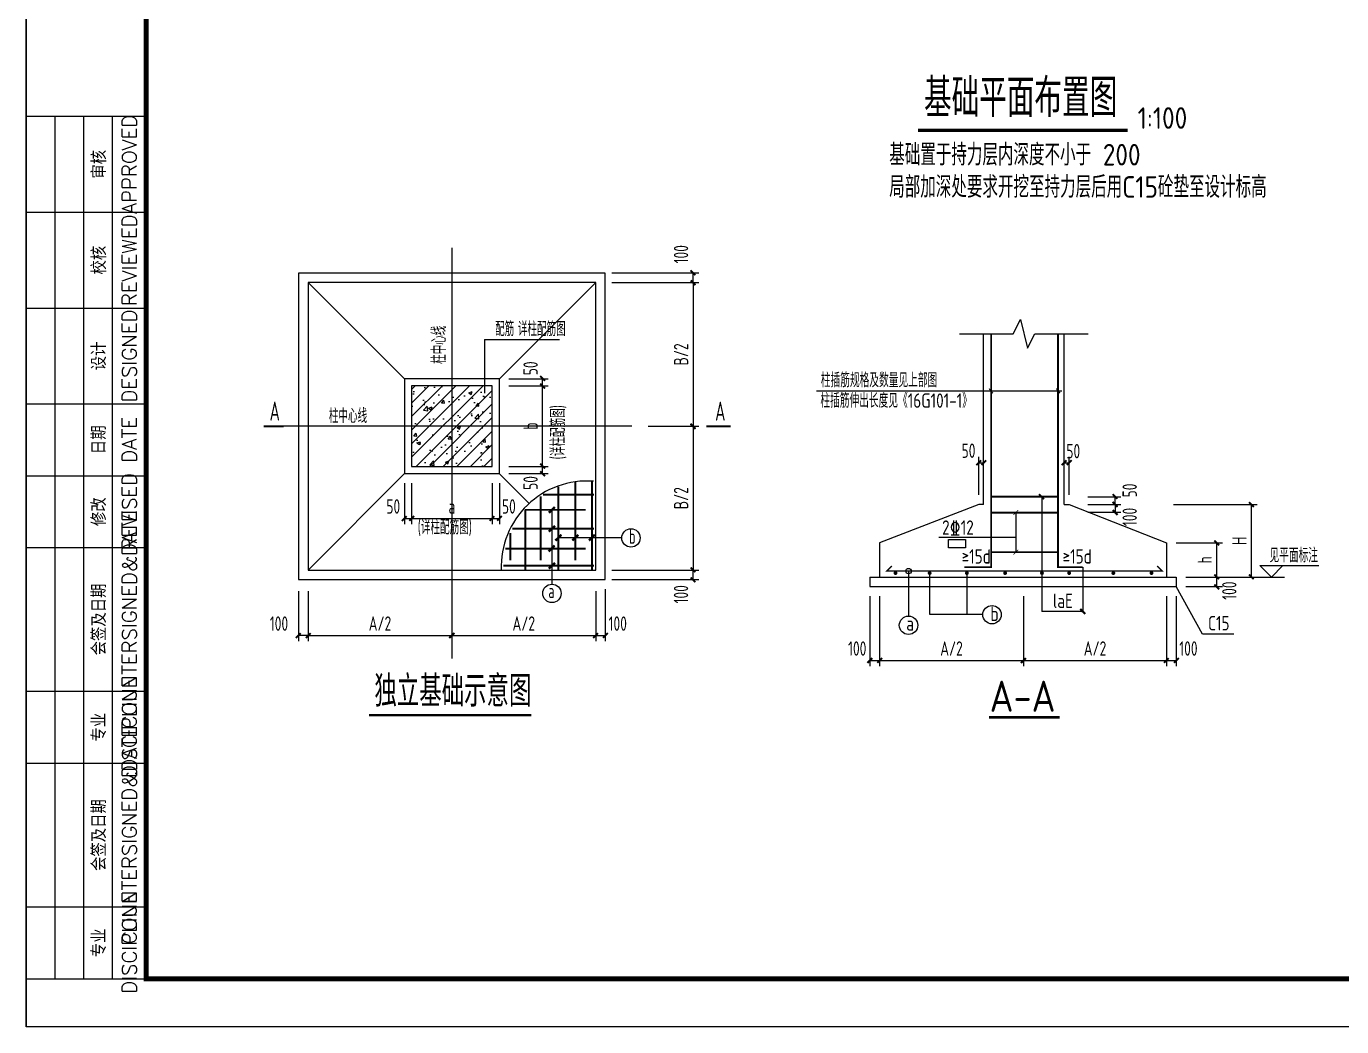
# Model space of a CAD drawing. Extents: x -14715 to 4269, y -24538 to -12228.
# Drawn here: x -13558.3 to -13283.9, y -24537.6 to -24328.8 of the extents above; entities that cross this region are included whole.
import ezdxf
from ezdxf.enums import TextEntityAlignment as Align

# ---------------------------------------------------------------- set-up
doc = ezdxf.new("R2010")
doc.units = 0
doc.header["$LTSCALE"] = 2000
doc.header["$MEASUREMENT"] = 0
doc.linetypes.add('DOTE', pattern=[2.42, 2, -0.2, 0.02, -0.2])
doc.layers.get('0').update_dxf_attribs({"linetype": 'CONTINUOUS'})
doc.layers.get('DEFPOINTS').update_dxf_attribs({"linetype": 'CONTINUOUS'})
for name, color, linetype in [('dim', 7, 'CONTINUOUS'), ('DOTE', 1, 'DOTE'), ('LAYER1', 94, 'CONTINUOUS'), ('NUM', 7, 'CONTINUOUS'), ('PUB_DIM', 3, 'CONTINUOUS'), ('PUB_TEXT', 7, 'CONTINUOUS'), ('REIN', 1, 'CONTINUOUS'), ('TEXT', 7, 'CONTINUOUS'), ('THIN', 7, 'CONTINUOUS'), ('尺寸标注', 7, 'CONTINUOUS'), ('文字', 11, 'CONTINUOUS'), ('标注尺寸', 253, 'CONTINUOUS'), ('独立基础', 2, 'CONTINUOUS'), ('钢筋线', 1, 'CONTINUOUS')]:
    doc.layers.add(name, color=color, linetype=linetype)
doc.styles.add('ECEC_TK', font='txt_l.shx', dxfattribs={"bigfont": 'hztxt_l.shx'})
doc.styles.add('GBHZ', font='gbenor.shx', dxfattribs={"width": 0.8, "bigfont": 'gbcbig.shx'})
doc.dimstyles.new('Y100', dxfattribs={"dimscale": 0, "dimtxt": 3, "dimasz": 0.01, "dimexe": 1.2, "dimexo": 2, "dimgap": 1, "dimtad": 1, "dimdec": 0, "dimlfac": 100, "dimzin": 0, "dimdsep": 46, "dimtxsty": 'GBHZ', "dimblk": 'DX', "dimcen": 0.09, "dimdle": 1, "dimclrd": 7, "dimclre": 7, "dimclrt": 7, "dimadec": 0, "dimazin": 0, "dimtfac": 1, "dimtdec": 0, "dimtix": 1, "dimtmove": 2, "dimatfit": 3, "dimldrblk": 'DX', "dimfxl": 0, "dimtolj": 1, "dimtzin": 0, "dimarcsym": 0})

# ---------------------------------------------------------------- blocks, each defined once
blk = doc.blocks.new('DX')
at = {"color": 0, "linetype": 'ByBlock', "const_width": 40}
blk.add_lwpolyline([(-54, -51), (46, 49)], dxfattribs=at)
blk = doc.blocks.new('*D49')
at = {"layer": 'DEFPOINTS', "color": 0, "ltscale": 0.1}
for p in [(-13479.44, -24422.11), (-13477.94, -24422.11), (-13477.94, -24431.48)]:
    blk.add_point(p, dxfattribs=at)
at = {"layer": 'dim', "color": 7, "lineweight": -2, "ltscale": 0.1}
for p, q in [((-13479.44, -24424.11), (-13479.44, -24432.68)), ((-13477.94, -24424.11), (-13477.94, -24432.68)), ((-13479.45, -24431.48), (-13479.46, -24431.48)), ((-13479.44, -24431.48), (-13477.94, -24431.48)), ((-13477.93, -24431.48), (-13477.92, -24431.48))]:
    blk.add_line(p, q, dxfattribs=at)
at = {"layer": 'dim', "color": 7, "lineweight": -2, "ltscale": 0.1, "xscale": 0.01, "yscale": 0.01, "zscale": 0.01, "rotation": 180}
blk.add_blockref('DX', (-13477.94, -24431.48), dxfattribs=at)
at = {"layer": 'dim', "color": 7, "lineweight": -2, "ltscale": 0.1, "xscale": 0.01, "yscale": 0.01, "zscale": 0.01}
blk.add_blockref('DX', (-13479.44, -24431.48), dxfattribs=at)
at = {"layer": 'dim', "color": 7, "ltscale": 0.1, "insert": (-13481.77, -24428.98), "char_height": 3, "attachment_point": 5, "style": 'GBHZ'}
blk.add_mtext('\\A1;50', dxfattribs=at)
blk = doc.blocks.new('*D50')
at = {"layer": 'DEFPOINTS', "color": 0, "ltscale": 0.1}
for p in [(-13469.54, -24442.25), (-13499.54, -24444.75), (-13469.54, -24455.92)]:
    blk.add_point(p, dxfattribs=at)
at = {"layer": 'dim', "color": 7, "lineweight": -2, "ltscale": 0.1}
for p, q in [((-13469.54, -24444.25), (-13469.54, -24457.12)), ((-13499.54, -24446.75), (-13499.54, -24457.12)), ((-13499.53, -24455.92), (-13469.55, -24455.92))]:
    blk.add_line(p, q, dxfattribs=at)
at = {"layer": 'dim', "color": 7, "lineweight": -2, "ltscale": 0.1, "xscale": 0.01, "yscale": 0.01, "zscale": 0.01, "rotation": 180}
blk.add_blockref('DX', (-13499.54, -24455.92), dxfattribs=at)
at = {"layer": 'dim', "color": 7, "lineweight": -2, "ltscale": 0.1, "xscale": 0.01, "yscale": 0.01, "zscale": 0.01}
blk.add_blockref('DX', (-13469.54, -24455.92), dxfattribs=at)
at = {"layer": 'dim', "color": 7, "ltscale": 0.1, "insert": (-13484.54, -24453.42), "char_height": 3, "attachment_point": 5, "style": 'GBHZ'}
blk.add_mtext('\\A1;A/2', dxfattribs=at)
blk = doc.blocks.new('*D51')
at = {"layer": 'DEFPOINTS', "color": 0, "ltscale": 0.1}
for p in [(-13477.94, -24422.11), (-13461.14, -24422.11), (-13461.14, -24431.48)]:
    blk.add_point(p, dxfattribs=at)
at = {"layer": 'dim', "color": 7, "lineweight": -2, "ltscale": 0.1}
for p, q in [((-13477.94, -24424.11), (-13477.94, -24432.68)), ((-13461.14, -24424.11), (-13461.14, -24432.68)), ((-13477.93, -24431.48), (-13461.15, -24431.48))]:
    blk.add_line(p, q, dxfattribs=at)
at = {"layer": 'dim', "color": 7, "lineweight": -2, "ltscale": 0.1, "xscale": 0.01, "yscale": 0.01, "zscale": 0.01, "rotation": 180}
blk.add_blockref('DX', (-13477.94, -24431.48), dxfattribs=at)
at = {"layer": 'dim', "color": 7, "lineweight": -2, "ltscale": 0.1, "xscale": 0.01, "yscale": 0.01, "zscale": 0.01}
blk.add_blockref('DX', (-13461.14, -24431.48), dxfattribs=at)
at = {"layer": 'dim', "color": 7, "ltscale": 0.1, "insert": (-13469.54, -24428.98), "char_height": 3, "attachment_point": 5, "style": 'GBHZ'}
blk.add_mtext('\\A1;a', dxfattribs=at)
blk = doc.blocks.new('*D27')
at = {"layer": 'DEFPOINTS', "color": 0, "ltscale": 0.1}
for p in [(-13501.54, -24444.65), (-13499.54, -24444.65), (-13501.54, -24455.92)]:
    blk.add_point(p, dxfattribs=at)
at = {"layer": 'dim', "color": 7, "lineweight": -2, "ltscale": 0.1}
for p, q in [((-13501.54, -24446.65), (-13501.54, -24457.12)), ((-13499.54, -24446.65), (-13499.54, -24457.12)), ((-13501.55, -24455.92), (-13501.56, -24455.92)), ((-13499.54, -24455.92), (-13501.54, -24455.92)), ((-13499.53, -24455.92), (-13499.52, -24455.92))]:
    blk.add_line(p, q, dxfattribs=at)
at = {"layer": 'dim', "color": 7, "lineweight": -2, "ltscale": 0.1, "xscale": 0.01, "yscale": 0.01, "zscale": 0.01}
blk.add_blockref('DX', (-13501.54, -24455.92), dxfattribs=at)
at = {"layer": 'dim', "color": 7, "lineweight": -2, "ltscale": 0.1, "xscale": 0.01, "yscale": 0.01, "zscale": 0.01, "rotation": 180}
blk.add_blockref('DX', (-13499.54, -24455.92), dxfattribs=at)
at = {"layer": 'dim', "color": 7, "ltscale": 0.1, "insert": (-13505.61, -24453.42), "char_height": 3, "attachment_point": 5, "style": 'GBHZ'}
blk.add_mtext('\\A1;100', dxfattribs=at)
blk = doc.blocks.new('*D28')
at = {"layer": 'DEFPOINTS', "color": 0, "ltscale": 0.1}
for p in [(-13438.16, -24380.25), (-13419.23, -24380.25), (-13438.16, -24382.25)]:
    blk.add_point(p, dxfattribs=at)
at = {"layer": 'dim', "color": 7, "lineweight": -2, "ltscale": 0.1}
for p, q in [((-13436.16, -24380.25), (-13418.03, -24380.25)), ((-13419.23, -24380.24), (-13419.23, -24380.23)), ((-13419.23, -24382.25), (-13419.23, -24380.25)), ((-13436.16, -24382.25), (-13418.03, -24382.25)), ((-13419.23, -24382.26), (-13419.23, -24382.27))]:
    blk.add_line(p, q, dxfattribs=at)
at = {"layer": 'dim', "color": 7, "lineweight": -2, "ltscale": 0.1, "xscale": 0.01, "yscale": 0.01, "zscale": 0.01}
for p, rotation in [((-13419.23, -24380.25), 270), ((-13419.23, -24382.25), 90)]:
    blk.add_blockref('DX', p, dxfattribs=dict(at, rotation=rotation))
at = {"layer": 'dim', "color": 7, "ltscale": 0.1, "insert": (-13421.73, -24376.34), "char_height": 3, "attachment_point": 5, "rotation": 90, "style": 'GBHZ'}
blk.add_mtext('\\A1;100', dxfattribs=at)
blk = doc.blocks.new('*D29')
at = {"layer": 'DEFPOINTS', "color": 0, "ltscale": 0.1}
for p in [(-13430.61, -24382.25), (-13430.61, -24412.25), (-13419.23, -24412.25)]:
    blk.add_point(p, dxfattribs=at)
at = {"layer": 'dim', "color": 7, "lineweight": -2, "ltscale": 0.1}
for p, q in [((-13428.61, -24382.25), (-13418.03, -24382.25)), ((-13419.23, -24382.26), (-13419.23, -24412.24)), ((-13428.61, -24412.25), (-13418.03, -24412.25))]:
    blk.add_line(p, q, dxfattribs=at)
at = {"layer": 'dim', "color": 7, "lineweight": -2, "ltscale": 0.1, "xscale": 0.01, "yscale": 0.01, "zscale": 0.01}
for p, rotation in [((-13419.23, -24382.25), 90), ((-13419.23, -24412.25), 270)]:
    blk.add_blockref('DX', p, dxfattribs=dict(at, rotation=rotation))
at = {"layer": 'dim', "color": 7, "ltscale": 0.1, "insert": (-13421.73, -24397.25), "char_height": 3, "attachment_point": 5, "rotation": 90, "style": 'GBHZ'}
blk.add_mtext('\\A1;B/2', dxfattribs=at)
blk = doc.blocks.new('*D30')
at = {"layer": 'DEFPOINTS', "color": 0, "ltscale": 0.1}
for p in [(-13430.61, -24412.25), (-13430.61, -24442.25), (-13419.23, -24442.25)]:
    blk.add_point(p, dxfattribs=at)
at = {"layer": 'dim', "color": 7, "lineweight": -2, "ltscale": 0.1}
for p, q in [((-13428.61, -24412.25), (-13418.03, -24412.25)), ((-13419.23, -24412.26), (-13419.23, -24442.24)), ((-13428.61, -24442.25), (-13418.03, -24442.25))]:
    blk.add_line(p, q, dxfattribs=at)
at = {"layer": 'dim', "color": 7, "lineweight": -2, "ltscale": 0.1, "xscale": 0.01, "yscale": 0.01, "zscale": 0.01}
for p, rotation in [((-13419.23, -24412.25), 90), ((-13419.23, -24442.25), 270)]:
    blk.add_blockref('DX', p, dxfattribs=dict(at, rotation=rotation))
at = {"layer": 'dim', "color": 7, "ltscale": 0.1, "insert": (-13421.73, -24427.25), "char_height": 3, "attachment_point": 5, "rotation": 90, "style": 'GBHZ'}
blk.add_mtext('\\A1;B/2', dxfattribs=at)
blk = doc.blocks.new('*D31')
at = {"layer": 'DEFPOINTS', "color": 0, "ltscale": 0.1}
for p in [(-13459.64, -24403.81), (-13450.62, -24403.81), (-13459.67, -24420.61)]:
    blk.add_point(p, dxfattribs=at)
at = {"layer": 'dim', "color": 7, "lineweight": -2, "ltscale": 0.1}
for p, q in [((-13457.64, -24403.81), (-13449.42, -24403.81)), ((-13450.62, -24420.6), (-13450.62, -24403.82)), ((-13457.67, -24420.61), (-13449.42, -24420.61))]:
    blk.add_line(p, q, dxfattribs=at)
at = {"layer": 'dim', "color": 7, "lineweight": -2, "ltscale": 0.1, "xscale": 0.01, "yscale": 0.01, "zscale": 0.01}
for p, rotation in [((-13450.62, -24403.81), 90), ((-13450.62, -24420.61), 270)]:
    blk.add_blockref('DX', p, dxfattribs=dict(at, rotation=rotation))
at = {"layer": 'dim', "color": 7, "ltscale": 0.1, "insert": (-13453.12, -24412.21), "char_height": 3, "attachment_point": 5, "rotation": 90, "style": 'GBHZ'}
blk.add_mtext('\\A1;b', dxfattribs=at)
blk = doc.blocks.new('*D32')
at = {"layer": 'DEFPOINTS', "color": 0, "ltscale": 0.1}
for p in [(-13438.16, -24442.25), (-13438.16, -24444.25), (-13419.24, -24444.25)]:
    blk.add_point(p, dxfattribs=at)
at = {"layer": 'dim', "color": 7, "lineweight": -2, "ltscale": 0.1}
for p, q in [((-13436.16, -24442.25), (-13418.04, -24442.25)), ((-13436.16, -24444.25), (-13418.04, -24444.25)), ((-13419.24, -24442.24), (-13419.24, -24442.23)), ((-13419.24, -24442.25), (-13419.24, -24444.25)), ((-13419.24, -24444.26), (-13419.24, -24444.27))]:
    blk.add_line(p, q, dxfattribs=at)
at = {"layer": 'dim', "color": 7, "lineweight": -2, "ltscale": 0.1, "xscale": 0.01, "yscale": 0.01, "zscale": 0.01}
for p, rotation in [((-13419.24, -24442.25), 270), ((-13419.24, -24444.25), 90)]:
    blk.add_blockref('DX', p, dxfattribs=dict(at, rotation=rotation))
at = {"layer": 'dim', "color": 7, "ltscale": 0.1, "insert": (-13421.74, -24447.31), "char_height": 3, "attachment_point": 5, "rotation": 90, "style": 'GBHZ'}
blk.add_mtext('\\A1;100', dxfattribs=at)
blk = doc.blocks.new('*D33')
at = {"layer": 'DEFPOINTS', "color": 0, "ltscale": 0.1}
for p in [(-13461.14, -24422.11), (-13459.64, -24422.11), (-13459.64, -24431.48)]:
    blk.add_point(p, dxfattribs=at)
at = {"layer": 'dim', "color": 7, "lineweight": -2, "ltscale": 0.1}
for p, q in [((-13461.14, -24424.11), (-13461.14, -24432.68)), ((-13459.64, -24424.11), (-13459.64, -24432.68)), ((-13461.15, -24431.48), (-13461.16, -24431.48)), ((-13461.14, -24431.48), (-13459.64, -24431.48)), ((-13459.63, -24431.48), (-13459.62, -24431.48))]:
    blk.add_line(p, q, dxfattribs=at)
at = {"layer": 'dim', "color": 7, "lineweight": -2, "ltscale": 0.1, "xscale": 0.01, "yscale": 0.01, "zscale": 0.01, "rotation": 180}
blk.add_blockref('DX', (-13459.64, -24431.48), dxfattribs=at)
at = {"layer": 'dim', "color": 7, "lineweight": -2, "ltscale": 0.1, "xscale": 0.01, "yscale": 0.01, "zscale": 0.01}
blk.add_blockref('DX', (-13461.14, -24431.48), dxfattribs=at)
at = {"layer": 'dim', "color": 7, "ltscale": 0.1, "insert": (-13457.65, -24428.98), "char_height": 3, "attachment_point": 5, "style": 'GBHZ'}
blk.add_mtext('\\A1;50', dxfattribs=at)
blk = doc.blocks.new('*D34')
at = {"layer": 'DEFPOINTS', "color": 0, "ltscale": 0.1}
for p in [(-13459.67, -24420.61), (-13459.67, -24422.11), (-13450.62, -24420.61)]:
    blk.add_point(p, dxfattribs=at)
at = {"layer": 'dim', "color": 7, "lineweight": -2, "ltscale": 0.1}
for p, q in [((-13457.67, -24420.61), (-13449.42, -24420.61)), ((-13457.67, -24422.11), (-13449.42, -24422.11)), ((-13450.62, -24420.6), (-13450.62, -24420.59)), ((-13450.62, -24422.11), (-13450.62, -24420.61)), ((-13450.62, -24422.12), (-13450.62, -24422.13))]:
    blk.add_line(p, q, dxfattribs=at)
at = {"layer": 'dim', "color": 7, "lineweight": -2, "ltscale": 0.1, "xscale": 0.01, "yscale": 0.01, "zscale": 0.01}
for p, rotation in [((-13450.62, -24420.61), 270), ((-13450.62, -24422.11), 90)]:
    blk.add_blockref('DX', p, dxfattribs=dict(at, rotation=rotation))
at = {"layer": 'dim', "color": 7, "ltscale": 0.1, "insert": (-13453.12, -24424.08), "char_height": 3, "attachment_point": 5, "rotation": 90, "style": 'GBHZ'}
blk.add_mtext('\\A1;50', dxfattribs=at)
blk = doc.blocks.new('*D35')
at = {"layer": 'DEFPOINTS', "color": 0, "ltscale": 0.1}
for p in [(-13459.64, -24402.31), (-13450.62, -24402.31), (-13459.64, -24403.81)]:
    blk.add_point(p, dxfattribs=at)
at = {"layer": 'dim', "color": 7, "lineweight": -2, "ltscale": 0.1}
for p, q in [((-13457.64, -24402.31), (-13449.42, -24402.31)), ((-13450.62, -24402.3), (-13450.62, -24402.29)), ((-13450.62, -24403.81), (-13450.62, -24402.31)), ((-13457.64, -24403.81), (-13449.42, -24403.81)), ((-13450.62, -24403.82), (-13450.62, -24403.83))]:
    blk.add_line(p, q, dxfattribs=at)
at = {"layer": 'dim', "color": 7, "lineweight": -2, "ltscale": 0.1, "xscale": 0.01, "yscale": 0.01, "zscale": 0.01}
for p, rotation in [((-13450.62, -24402.31), 270), ((-13450.62, -24403.81), 90)]:
    blk.add_blockref('DX', p, dxfattribs=dict(at, rotation=rotation))
at = {"layer": 'dim', "color": 7, "ltscale": 0.1, "insert": (-13453.12, -24400.15), "char_height": 3, "attachment_point": 5, "rotation": 90, "style": 'GBHZ'}
blk.add_mtext('\\A1;50', dxfattribs=at)
blk = doc.blocks.new('*D36')
at = {"layer": 'DEFPOINTS', "color": 0, "ltscale": 0.1}
for p in [(-13437.54, -24444.25), (-13439.54, -24444.65), (-13437.54, -24455.92)]:
    blk.add_point(p, dxfattribs=at)
at = {"layer": 'dim', "color": 7, "lineweight": -2, "ltscale": 0.1}
for p, q in [((-13439.54, -24446.65), (-13439.54, -24457.12)), ((-13437.54, -24446.25), (-13437.54, -24457.12)), ((-13439.55, -24455.92), (-13439.56, -24455.92)), ((-13439.54, -24455.92), (-13437.54, -24455.92)), ((-13437.53, -24455.92), (-13437.52, -24455.92))]:
    blk.add_line(p, q, dxfattribs=at)
at = {"layer": 'dim', "color": 7, "lineweight": -2, "ltscale": 0.1, "xscale": 0.01, "yscale": 0.01, "zscale": 0.01}
blk.add_blockref('DX', (-13439.54, -24455.92), dxfattribs=at)
at = {"layer": 'dim', "color": 7, "lineweight": -2, "ltscale": 0.1, "xscale": 0.01, "yscale": 0.01, "zscale": 0.01, "rotation": 180}
blk.add_blockref('DX', (-13437.54, -24455.92), dxfattribs=at)
at = {"layer": 'dim', "color": 7, "ltscale": 0.1, "insert": (-13434.94, -24453.42), "char_height": 3, "attachment_point": 5, "style": 'GBHZ'}
blk.add_mtext('\\A1;100', dxfattribs=at)
blk = doc.blocks.new('*D37')
at = {"layer": 'DEFPOINTS', "color": 0, "ltscale": 0.1}
for p in [(-13469.54, -24442.25), (-13439.54, -24444.75), (-13439.54, -24455.92)]:
    blk.add_point(p, dxfattribs=at)
at = {"layer": 'dim', "color": 7, "lineweight": -2, "ltscale": 0.1}
for p, q in [((-13469.54, -24444.25), (-13469.54, -24457.12)), ((-13439.54, -24446.75), (-13439.54, -24457.12)), ((-13469.53, -24455.92), (-13439.55, -24455.92))]:
    blk.add_line(p, q, dxfattribs=at)
at = {"layer": 'dim', "color": 7, "lineweight": -2, "ltscale": 0.1, "xscale": 0.01, "yscale": 0.01, "zscale": 0.01, "rotation": 180}
blk.add_blockref('DX', (-13469.54, -24455.92), dxfattribs=at)
at = {"layer": 'dim', "color": 7, "lineweight": -2, "ltscale": 0.1, "xscale": 0.01, "yscale": 0.01, "zscale": 0.01}
blk.add_blockref('DX', (-13439.54, -24455.92), dxfattribs=at)
at = {"layer": 'dim', "color": 7, "ltscale": 0.1, "insert": (-13454.54, -24453.42), "char_height": 3, "attachment_point": 5, "style": 'GBHZ'}
blk.add_mtext('\\A1;A/2', dxfattribs=at)
blk = doc.blocks.new('*D38')
at = {"layer": 'DEFPOINTS', "color": 0, "ltscale": 0.1}
for p in [(-13320.44, -24445.71), (-13318.44, -24445.71), (-13318.44, -24461.13)]:
    blk.add_point(p, dxfattribs=at)
at = {"layer": 'dim', "color": 7, "lineweight": -2, "ltscale": 0.1}
for p, q in [((-13320.44, -24447.71), (-13320.44, -24462.33)), ((-13318.44, -24447.71), (-13318.44, -24462.33)), ((-13320.45, -24461.13), (-13320.46, -24461.13)), ((-13320.44, -24461.13), (-13318.44, -24461.13)), ((-13318.43, -24461.13), (-13318.42, -24461.13))]:
    blk.add_line(p, q, dxfattribs=at)
at = {"layer": 'dim', "color": 7, "lineweight": -2, "ltscale": 0.1, "xscale": 0.01, "yscale": 0.01, "zscale": 0.01}
blk.add_blockref('DX', (-13320.44, -24461.13), dxfattribs=at)
at = {"layer": 'dim', "color": 7, "lineweight": -2, "ltscale": 0.1, "xscale": 0.01, "yscale": 0.01, "zscale": 0.01, "rotation": 180}
blk.add_blockref('DX', (-13318.44, -24461.13), dxfattribs=at)
at = {"layer": 'dim', "color": 7, "ltscale": 0.1, "insert": (-13315.89, -24458.63), "char_height": 3, "attachment_point": 5, "style": 'GBHZ'}
blk.add_mtext('\\A1;100', dxfattribs=at)
blk = doc.blocks.new('*D39')
at = {"layer": 'DEFPOINTS', "color": 0, "ltscale": 0.1}
for p in [(-13382.32, -24445.71), (-13380.32, -24445.71), (-13380.32, -24461.13)]:
    blk.add_point(p, dxfattribs=at)
at = {"layer": 'dim', "color": 7, "lineweight": -2, "ltscale": 0.1}
for p, q in [((-13382.32, -24447.71), (-13382.32, -24462.33)), ((-13380.32, -24447.71), (-13380.32, -24462.33)), ((-13382.33, -24461.13), (-13382.34, -24461.13)), ((-13382.32, -24461.13), (-13380.32, -24461.13)), ((-13380.31, -24461.13), (-13380.3, -24461.13))]:
    blk.add_line(p, q, dxfattribs=at)
at = {"layer": 'dim', "color": 7, "lineweight": -2, "ltscale": 0.1, "xscale": 0.01, "yscale": 0.01, "zscale": 0.01}
blk.add_blockref('DX', (-13382.32, -24461.13), dxfattribs=at)
at = {"layer": 'dim', "color": 7, "lineweight": -2, "ltscale": 0.1, "xscale": 0.01, "yscale": 0.01, "zscale": 0.01, "rotation": 180}
blk.add_blockref('DX', (-13380.32, -24461.13), dxfattribs=at)
at = {"layer": 'dim', "color": 7, "ltscale": 0.1, "insert": (-13384.98, -24458.63), "char_height": 3, "attachment_point": 5, "style": 'GBHZ'}
blk.add_mtext('\\A1;100', dxfattribs=at)
blk = doc.blocks.new('*D40')
at = {"layer": 'DEFPOINTS', "color": 0, "ltscale": 0.1}
for p in [(-13380.32, -24445.71), (-13350.31, -24445.71), (-13350.31, -24461.13)]:
    blk.add_point(p, dxfattribs=at)
at = {"layer": 'dim', "color": 7, "lineweight": -2, "ltscale": 0.1}
for p, q in [((-13380.32, -24447.71), (-13380.32, -24462.33)), ((-13350.31, -24447.71), (-13350.31, -24462.33)), ((-13380.31, -24461.13), (-13350.32, -24461.13))]:
    blk.add_line(p, q, dxfattribs=at)
at = {"layer": 'dim', "color": 7, "lineweight": -2, "ltscale": 0.1, "xscale": 0.01, "yscale": 0.01, "zscale": 0.01, "rotation": 180}
blk.add_blockref('DX', (-13380.32, -24461.13), dxfattribs=at)
at = {"layer": 'dim', "color": 7, "lineweight": -2, "ltscale": 0.1, "xscale": 0.01, "yscale": 0.01, "zscale": 0.01}
blk.add_blockref('DX', (-13350.31, -24461.13), dxfattribs=at)
at = {"layer": 'dim', "color": 7, "ltscale": 0.1, "insert": (-13365.31, -24458.63), "char_height": 3, "attachment_point": 5, "style": 'GBHZ'}
blk.add_mtext('\\A1;A/2', dxfattribs=at)
blk = doc.blocks.new('*D41')
at = {"layer": 'DEFPOINTS', "color": 0, "ltscale": 0.1}
for p in [(-13350.31, -24445.71), (-13320.44, -24445.71), (-13320.44, -24461.13)]:
    blk.add_point(p, dxfattribs=at)
at = {"layer": 'dim', "color": 7, "lineweight": -2, "ltscale": 0.1}
for p, q in [((-13350.31, -24447.71), (-13350.31, -24462.33)), ((-13320.44, -24447.71), (-13320.44, -24462.33)), ((-13350.3, -24461.13), (-13320.45, -24461.13))]:
    blk.add_line(p, q, dxfattribs=at)
at = {"layer": 'dim', "color": 7, "lineweight": -2, "ltscale": 0.1, "xscale": 0.01, "yscale": 0.01, "zscale": 0.01, "rotation": 180}
blk.add_blockref('DX', (-13350.31, -24461.13), dxfattribs=at)
at = {"layer": 'dim', "color": 7, "lineweight": -2, "ltscale": 0.1, "xscale": 0.01, "yscale": 0.01, "zscale": 0.01}
blk.add_blockref('DX', (-13320.44, -24461.13), dxfattribs=at)
at = {"layer": 'dim', "color": 7, "ltscale": 0.1, "insert": (-13335.37, -24458.63), "char_height": 3, "attachment_point": 5, "style": 'GBHZ'}
blk.add_mtext('\\A1;A/2', dxfattribs=at)
blk = doc.blocks.new('*D42')
at = {"layer": 'DEFPOINTS', "color": 0, "ltscale": 0.1}
for p in [(-13321.02, -24428.56), (-13302.75, -24428.56), (-13318.44, -24443.71)]:
    blk.add_point(p, dxfattribs=at)
at = {"layer": 'dim', "color": 7, "lineweight": -2, "ltscale": 0.1}
for p, q in [((-13319.02, -24428.56), (-13301.55, -24428.56)), ((-13302.75, -24443.7), (-13302.75, -24428.57)), ((-13316.44, -24443.71), (-13301.55, -24443.71))]:
    blk.add_line(p, q, dxfattribs=at)
at = {"layer": 'dim', "color": 7, "lineweight": -2, "ltscale": 0.1, "xscale": 0.01, "yscale": 0.01, "zscale": 0.01}
for p, rotation in [((-13302.75, -24428.56), 90), ((-13302.75, -24443.71), 270)]:
    blk.add_blockref('DX', p, dxfattribs=dict(at, rotation=rotation))
at = {"layer": 'dim', "color": 7, "ltscale": 0.1, "insert": (-13305.25, -24436.14), "char_height": 3, "attachment_point": 5, "rotation": 90, "style": 'GBHZ'}
blk.add_mtext('\\A1;H', dxfattribs=at)
blk = doc.blocks.new('*D43')
at = {"layer": 'DEFPOINTS', "color": 0, "ltscale": 0.1}
for p in [(-13318.44, -24443.71), (-13309.98, -24443.71), (-13318.44, -24445.71)]:
    blk.add_point(p, dxfattribs=at)
at = {"layer": 'dim', "color": 7, "lineweight": -2, "ltscale": 0.1}
for p, q in [((-13316.44, -24443.71), (-13308.78, -24443.71)), ((-13309.98, -24443.7), (-13309.98, -24443.69)), ((-13309.98, -24445.71), (-13309.98, -24443.71)), ((-13316.44, -24445.71), (-13308.78, -24445.71)), ((-13309.98, -24445.72), (-13309.98, -24445.73))]:
    blk.add_line(p, q, dxfattribs=at)
at = {"layer": 'dim', "color": 7, "lineweight": -2, "ltscale": 0.1, "xscale": 0.01, "yscale": 0.01, "zscale": 0.01}
for p, rotation in [((-13309.98, -24443.71), 270), ((-13309.98, -24445.71), 90)]:
    blk.add_blockref('DX', p, dxfattribs=dict(at, rotation=rotation))
at = {"layer": 'dim', "color": 7, "ltscale": 0.1, "insert": (-13307.36, -24446.55), "char_height": 3, "attachment_point": 5, "rotation": 90, "style": 'GBHZ'}
blk.add_mtext('\\A1;100', dxfattribs=at)
blk = doc.blocks.new('*D44')
at = {"layer": 'DEFPOINTS', "color": 0, "ltscale": 0.1}
for p in [(-13320.44, -24436.56), (-13309.98, -24436.56), (-13318.44, -24443.71)]:
    blk.add_point(p, dxfattribs=at)
at = {"layer": 'dim', "color": 7, "lineweight": -2, "ltscale": 0.1}
for p, q in [((-13318.44, -24436.56), (-13308.78, -24436.56)), ((-13309.98, -24443.7), (-13309.98, -24436.57)), ((-13316.44, -24443.71), (-13308.78, -24443.71))]:
    blk.add_line(p, q, dxfattribs=at)
at = {"layer": 'dim', "color": 7, "lineweight": -2, "ltscale": 0.1, "xscale": 0.01, "yscale": 0.01, "zscale": 0.01}
for p, rotation in [((-13309.98, -24436.56), 90), ((-13309.98, -24443.71), 270)]:
    blk.add_blockref('DX', p, dxfattribs=dict(at, rotation=rotation))
at = {"layer": 'dim', "color": 7, "ltscale": 0.1, "insert": (-13312.48, -24440.14), "char_height": 3, "attachment_point": 5, "rotation": 90, "style": 'GBHZ'}
blk.add_mtext('\\A1;h', dxfattribs=at)
blk = doc.blocks.new('*D45')
at = {"layer": 'DEFPOINTS', "color": 0, "ltscale": 0.1}
for p in [(-13358.61, -24419.84), (-13359.61, -24428.56), (-13358.61, -24428.56)]:
    blk.add_point(p, dxfattribs=at)
at = {"layer": 'dim', "color": 7, "lineweight": -2, "ltscale": 0.1}
for p, q in [((-13359.61, -24426.56), (-13359.61, -24418.64)), ((-13358.61, -24426.56), (-13358.61, -24418.64)), ((-13359.62, -24419.84), (-13359.63, -24419.84)), ((-13359.61, -24419.84), (-13358.61, -24419.84)), ((-13358.6, -24419.84), (-13358.59, -24419.84))]:
    blk.add_line(p, q, dxfattribs=at)
at = {"layer": 'dim', "color": 7, "lineweight": -2, "ltscale": 0.1, "xscale": 0.01, "yscale": 0.01, "zscale": 0.01}
blk.add_blockref('DX', (-13359.61, -24419.84), dxfattribs=at)
at = {"layer": 'dim', "color": 7, "lineweight": -2, "ltscale": 0.1, "xscale": 0.01, "yscale": 0.01, "zscale": 0.01, "rotation": 180}
blk.add_blockref('DX', (-13358.61, -24419.84), dxfattribs=at)
at = {"layer": 'dim', "color": 7, "ltscale": 0.1, "insert": (-13361.76, -24417.34), "char_height": 3, "attachment_point": 5, "style": 'GBHZ'}
blk.add_mtext('\\A1;50', dxfattribs=at)
blk = doc.blocks.new('*D46')
at = {"layer": 'DEFPOINTS', "color": 0, "ltscale": 0.1}
for p in [(-13340.79, -24419.84), (-13341.79, -24428.56), (-13340.79, -24428.56)]:
    blk.add_point(p, dxfattribs=at)
at = {"layer": 'dim', "color": 7, "lineweight": -2, "ltscale": 0.1}
for p, q in [((-13341.79, -24426.56), (-13341.79, -24418.64)), ((-13340.79, -24426.56), (-13340.79, -24418.64)), ((-13341.8, -24419.84), (-13341.81, -24419.84)), ((-13341.79, -24419.84), (-13340.79, -24419.84)), ((-13340.78, -24419.84), (-13340.77, -24419.84))]:
    blk.add_line(p, q, dxfattribs=at)
at = {"layer": 'dim', "color": 7, "lineweight": -2, "ltscale": 0.1, "xscale": 0.01, "yscale": 0.01, "zscale": 0.01}
blk.add_blockref('DX', (-13341.79, -24419.84), dxfattribs=at)
at = {"layer": 'dim', "color": 7, "lineweight": -2, "ltscale": 0.1, "xscale": 0.01, "yscale": 0.01, "zscale": 0.01, "rotation": 180}
blk.add_blockref('DX', (-13340.79, -24419.84), dxfattribs=at)
at = {"layer": 'dim', "color": 7, "ltscale": 0.1, "insert": (-13339.91, -24417.44), "char_height": 3, "attachment_point": 5, "style": 'GBHZ'}
blk.add_mtext('\\A1;50', dxfattribs=at)
blk = doc.blocks.new('*D47')
at = {"layer": 'DEFPOINTS', "color": 0, "ltscale": 0.1}
for p in [(-13338.88, -24428.56), (-13338.88, -24430.19), (-13331.19, -24430.19)]:
    blk.add_point(p, dxfattribs=at)
at = {"layer": 'dim', "color": 7, "lineweight": -2, "ltscale": 0.1}
for p, q in [((-13336.88, -24428.56), (-13329.99, -24428.56)), ((-13336.88, -24430.19), (-13329.99, -24430.19)), ((-13331.19, -24428.55), (-13331.19, -24428.54)), ((-13331.19, -24428.56), (-13331.19, -24430.19)), ((-13331.19, -24430.2), (-13331.19, -24430.21))]:
    blk.add_line(p, q, dxfattribs=at)
at = {"layer": 'dim', "color": 7, "lineweight": -2, "ltscale": 0.1, "xscale": 0.01, "yscale": 0.01, "zscale": 0.01}
for p, rotation in [((-13331.19, -24428.56), 270), ((-13331.19, -24430.19), 90)]:
    blk.add_blockref('DX', p, dxfattribs=dict(at, rotation=rotation))
at = {"layer": 'dim', "color": 7, "ltscale": 0.1, "insert": (-13328.14, -24431.17), "char_height": 3, "attachment_point": 5, "rotation": 90, "style": 'GBHZ'}
blk.add_mtext('\\A1;100', dxfattribs=at)
blk = doc.blocks.new('_ARCHTICK')
at = {"color": 0, "linetype": 'ByBlock', "ltscale": 0.1, "const_width": 0.15}
blk.add_lwpolyline([(-0.5, -0.5), (0.5, 0.5)], dxfattribs=at)
blk = doc.blocks.new('JT')
at = {"color": 3}
blk.add_line((-20, 0), (20, 0), dxfattribs=at)
at = {"color": 3, "const_width": 40}
blk.add_lwpolyline([(-53, -53), (53, 53)], dxfattribs=at)
blk = doc.blocks.new('*D48')
at = {"layer": 'DEFPOINTS', "color": 0, "ltscale": 0.1}
for p in [(-13338.88, -24426.94), (-13331.19, -24426.94), (-13338.88, -24428.56)]:
    blk.add_point(p, dxfattribs=at)
at = {"layer": 'dim', "color": 7, "lineweight": -2, "ltscale": 0.1}
for p, q in [((-13336.88, -24426.94), (-13329.99, -24426.94)), ((-13331.19, -24426.93), (-13331.19, -24426.92)), ((-13331.19, -24428.56), (-13331.19, -24426.94)), ((-13336.88, -24428.56), (-13329.99, -24428.56)), ((-13331.19, -24428.57), (-13331.19, -24428.58))]:
    blk.add_line(p, q, dxfattribs=at)
at = {"layer": 'dim', "color": 7, "lineweight": -2, "ltscale": 0.1, "xscale": 0.01, "yscale": 0.01, "zscale": 0.01}
for p, rotation in [((-13331.19, -24426.94), 270), ((-13331.19, -24428.56), 90)]:
    blk.add_blockref('DX', p, dxfattribs=dict(at, rotation=rotation))
at = {"layer": 'dim', "color": 7, "ltscale": 0.1, "insert": (-13328.14, -24425.64), "char_height": 3, "attachment_point": 5, "rotation": 90, "style": 'GBHZ'}
blk.add_mtext('\\A1;50', dxfattribs=at)

msp = doc.modelspace()

# ---------------------------------------------------------------- hatches: boundary and pattern name
at = {"layer": '独立基础'}
h = msp.add_hatch(dxfattribs=at)
h.set_pattern_fill('AN31C', color=256, scale=10, style=0)
h.set_pattern_definition([(45, (-12595.2776, -24950.2693), (-1.4142136, 1.4142136), []), (50, (-12595.2776, -24950.2693), (7.172602, -0.62752), [0.75, -8.25]), (355, (-12595.2776, -24950.269), (-1.387513, 7.52192), [0.6, -6.6]), (100.4514, (-12594.68, -24950.3216), (5.785094, 6.894395), [0.6374, -7.01142]), (46.1842, (-12595.278, -24948.269), (10.67241, -1.65519), [1.125, -12.375]), (96.6356, (-12594.388, -24948.407), (9.34663, 9.74118), [0.9561, -10.51713]), (351.1842, (-12595.278, -24948.269), (9.34662, 9.74119), [0.9, -9.9]), (21, (-12594.2776, -24948.7693), (5.96907, -4.02619), [0.75, -8.25]), (326, (-12594.2776, -24948.769), (2.433153, 7.2515), [0.6, -6.6]), (71.4514, (-12593.78, -24949.105), (8.402226, 3.225305), [0.6374, -7.01142]), (37.5, (-12595.2776, -24950.2693), (0.1215986, 3.3289385), [0, -6.52, 0, -6.7, 0, -6.625]), (7.5, (-12595.2776, -24950.2693), (2.630695, 3.944117), [0, -3.82, 0, -6.37, 0, -2.525]), (327.5, (-12597.5076, -24950.2693), (5.3382244, -0.225549), [0, -2.5, 0, -7.8, 0, -10.35]), (317.5, (-12598.5076, -24950.2693), (5.831862, 1.00105), [0, -3.25, 0, -5.18, 0, -7.35])])
h.paths.add_polyline_path([(-13469.54, -24403.809), (-13477.94, -24403.809), (-13477.94, -24412.254), (-13469.54, -24412.254)])
h.paths.add_polyline_path([(-13461.14, -24403.809), (-13469.54, -24403.809), (-13469.54, -24412.254), (-13461.14, -24412.254)])
h.paths.add_polyline_path([(-13469.54, -24412.254), (-13469.54, -24420.609), (-13461.14, -24420.609), (-13461.14, -24412.254)])
h.paths.add_polyline_path([(-13469.54, -24412.254), (-13477.94, -24412.254), (-13477.94, -24420.609), (-13469.54, -24420.609)])
h.paths.add_polyline_path([(-13481.383, -24409.777), (-13475.997, -24409.777), (-13475.997, -24414.277), (-13481.383, -24414.277)], flags=9)

# ---------------------------------------------------------------- linework, layer by layer
for p, q in [((-13558.322, -24537.563), (-13558.322, -23943.563)), ((-13558.322, -23943.563), (-13558.322, -24537.563)), ((-13552.322, -24527.563), (-13552.322, -24347.563)), ((-13546.322, -24527.563), (-13546.322, -24347.563)), ((-13540.322, -24527.563), (-13540.322, -24347.563)), ((-13558.322, -24367.563), (-13533.322, -24367.563)), ((-13558.322, -24387.563), (-13533.322, -24387.563)), ((-13558.322, -24407.563), (-13533.322, -24407.563)), ((-13558.322, -24422.563), (-13533.322, -24422.563)), ((-13558.322, -24437.563), (-13533.322, -24437.563)), ((-13558.322, -24467.563), (-13533.322, -24467.563)), ((-13558.322, -24482.563), (-13533.322, -24482.563)), ((-13558.322, -24512.563), (-13533.322, -24512.563)), ((-12717.322, -24537.563), (-13558.322, -24537.563))]:
    msp.add_line(p, q)
at = {"color": 0, "const_width": 1}
msp.add_lwpolyline([(-12727.322, -24527.563), (-13533.322, -24527.563), (-13533.322, -23953.563), (-12727.322, -23953.563)], close=True, dxfattribs=at)
msp.add_lwpolyline([(-13558.322, -24347.563), (-13558.322, -24527.563), (-13533.322, -24527.563), (-13533.322, -24347.563)], close=True)
for points, const_width in [([(-13372.307, -24350.483), (-13328.542, -24350.483)], 0.667), ([(-13449.298, -24430.292), (-13448.048, -24429.082)], 0.5), ([(-13449.298, -24434.239), (-13448.048, -24433.029)], 0.5), ([(-13447.936, -24436.095), (-13446.686, -24434.885)], 0.5), ([(-13444.412, -24436.095), (-13443.162, -24434.885)], 0.5), ([(-13440.955, -24436.095), (-13439.705, -24434.885)], 0.5), ([(-13449.358, -24438.359), (-13448.108, -24437.149)], 0.5), ([(-13449.298, -24441.962), (-13448.048, -24440.752)], 0.5)]:
    msp.add_lwpolyline(points, dxfattribs=dict(const_width=const_width))
at = {"layer": 'DOTE', "color": 8, "ltscale": 5}
for p, q in [((-13469.54, -24375.013), (-13469.54, -24460.695)), ((-13431.985, -24412.254), (-13504.647, -24412.254))]:
    msp.add_line(p, q, dxfattribs=at)
at = {"layer": 'LAYER1'}
for p, q in [((-13448.673, -24429.687), (-13448.673, -24445.204)), ((-13447.311, -24435.49), (-13434.096, -24435.49))]:
    msp.add_line(p, q, dxfattribs=at)
for centre in [(-13432.179, -24435.547), (-13448.673, -24447.124), (-13356.861, -24451.567), (-13374.278, -24453.775)]:
    msp.add_circle(centre, 1.92, dxfattribs=at)
msp.add_arc((-13441.33, -24441.603), 17.937, 85.79538, 182.08044, dxfattribs=at)
at = {"layer": 'PUB_DIM', "color": 7}
for p, q in [((-13351.893, -24430.249), (-13351.893, -24438.526)), ((-13367.922, -24435.395), (-13351.893, -24435.395))]:
    msp.add_line(p, q, dxfattribs=at)
at = {"layer": 'PUB_DIM'}
for p, q in [((-13300.981, -24441.315), (-13288.688, -24441.315)), ((-13298.581, -24443.715), (-13300.981, -24441.315)), ((-13296.181, -24441.315), (-13298.581, -24443.715)), ((-13374.278, -24442.471), (-13374.278, -24451.855)), ((-13369.873, -24443.322), (-13369.873, -24451.431)), ((-13362.097, -24443.322), (-13362.097, -24451.431)), ((-13307.23, -24443.715), (-13295.861, -24443.715)), ((-13312.942, -24455.621), (-13318.439, -24445.715)), ((-13369.873, -24451.431), (-13358.776, -24451.431)), ((-13306.434, -24455.621), (-13312.942, -24455.621))]:
    msp.add_line(p, q, dxfattribs=at)
for points, const_width in [([(-13357.463, -24404.373), (-13356.68, -24405.351)], 0.24), ([(-13343.453, -24404.373), (-13342.67, -24405.351)], 0.24), ([(-13508.822, -24412.254), (-13504.647, -24412.254)], 0.48), ([(-13416.466, -24412.254), (-13411.359, -24412.254)], 0.48)]:
    msp.add_lwpolyline(points, dxfattribs=dict(at, const_width=const_width))
at = {"layer": 'PUB_DIM', "color": 7}
msp.add_lwpolyline([(-13365.916, -24435.877), (-13362.409, -24435.877), (-13362.409, -24437.601), (-13365.916, -24437.601)], close=True, dxfattribs=at)
at = {"layer": 'PUB_TEXT', "const_width": 0.5}
for points in [[(-13486.829, -24472.516), (-13452.946, -24472.516)], [(-13357.493, -24472.987), (-13342.742, -24472.987)]]:
    msp.add_lwpolyline(points, dxfattribs=at)
at = {"layer": 'REIN', "const_width": 0.3}
msp.add_lwpolyline([(-13377.733, -24441.41), (-13378.794, -24442.471), (-13321.362, -24442.471), (-13322.423, -24441.41)], dxfattribs=at)
at = {"layer": 'TEXT'}
msp.add_circle((-13374.278, -24442.471), 0.569, dxfattribs=at)
at = {"layer": 'THIN'}
for p, q in [((-13352.449, -24392.926), (-13350.949, -24389.926)), ((-13350.949, -24389.926), (-13349.449, -24395.926)), ((-13363.609, -24392.926), (-13352.449, -24392.926)), ((-13349.449, -24395.926), (-13347.949, -24392.926)), ((-13347.949, -24392.926), (-13336.789, -24392.926))]:
    msp.add_line(p, q, dxfattribs=at)
at = {"layer": '尺寸标注', "color": 3}
for p, q in [((-13346.49, -24426.942), (-13346.49, -24450.89)), ((-13337.927, -24441.648), (-13337.927, -24450.89)), ((-13337.927, -24450.89), (-13346.49, -24450.89))]:
    msp.add_line(p, q, dxfattribs=at)
at = {"layer": '独立基础'}
for p, q in [((-13479.44, -24402.312), (-13499.54, -24382.254)), ((-13459.64, -24402.312), (-13439.54, -24382.254)), ((-13462.74, -24394.115), (-13447.076, -24394.115)), ((-13462.74, -24394.115), (-13462.74, -24405.357)), ((-13358.609, -24428.565), (-13358.609, -24392.926)), ((-13341.789, -24428.565), (-13341.789, -24392.926)), ((-13342.316, -24404.9), (-13393.449, -24404.9)), ((-13479.437, -24422.109), (-13499.54, -24442.254)), ((-13459.643, -24422.109), (-13453.416, -24428.349)), ((-13359.609, -24428.565), (-13380.319, -24436.565)), ((-13358.609, -24428.565), (-13359.609, -24428.565)), ((-13341.789, -24428.565), (-13340.789, -24428.565)), ((-13340.789, -24428.565), (-13320.439, -24436.565)), ((-13380.319, -24436.565), (-13380.319, -24443.715)), ((-13320.439, -24436.565), (-13320.439, -24443.715)), ((-13382.319, -24443.715), (-13318.439, -24443.715)), ((-13382.319, -24443.715), (-13382.319, -24445.715)), ((-13318.439, -24443.715), (-13318.439, -24445.715)), ((-13382.319, -24445.715), (-13318.439, -24445.715))]:
    msp.add_line(p, q, dxfattribs=at)
for points in [[(-13501.54, -24444.254), (-13437.54, -24444.254), (-13437.54, -24380.254), (-13501.54, -24380.254)], [(-13499.54, -24442.254), (-13439.54, -24442.254), (-13439.54, -24382.254), (-13499.54, -24382.254)], [(-13479.44, -24422.109), (-13459.64, -24422.109), (-13459.64, -24402.309), (-13479.44, -24402.309)], [(-13477.94, -24420.609), (-13461.14, -24420.609), (-13461.14, -24403.809), (-13477.94, -24403.809)]]:
    msp.add_lwpolyline(points, close=True, dxfattribs=at)
at = {"layer": '钢筋线', "const_width": 0.4}
for points in [[(-13362.611, -24441.648), (-13357.041, -24441.648), (-13357.041, -24392.926)], [(-13337.927, -24441.648), (-13343.11, -24441.648), (-13343.11, -24392.926)], [(-13447.311, -24442.254), (-13447.311, -24424.868)], [(-13443.787, -24440.204), (-13443.787, -24423.907)], [(-13440.33, -24442.254), (-13440.33, -24423.674)], [(-13451.033, -24440.204), (-13451.033, -24426.833)], [(-13450.549, -24426.511), (-13439.874, -24426.511)], [(-13357.041, -24426.942), (-13343.155, -24426.942)], [(-13454.263, -24429.687), (-13441.62, -24429.687)], [(-13454.224, -24442.254), (-13454.224, -24429.644)], [(-13357.041, -24430.249), (-13343.155, -24430.249)], [(-13456.925, -24433.634), (-13439.874, -24433.634)], [(-13457.324, -24440.204), (-13457.324, -24434.496)], [(-13458.376, -24437.763), (-13441.62, -24437.763)], [(-13357.041, -24438.526), (-13343.11, -24438.526)], [(-13458.792, -24441.357), (-13439.874, -24441.357)]]:
    msp.add_lwpolyline(points, dxfattribs=at)
for points in [[(-13377.193, -24442.882, -1), (-13376.793, -24442.882, -1), (-13377.193, -24442.882)], [(-13370.073, -24442.882, -1), (-13369.673, -24442.882, -1), (-13370.073, -24442.882)], [(-13362.297, -24442.882, -1), (-13361.897, -24442.882, -1), (-13362.297, -24442.882)], [(-13354.334, -24442.882, -1), (-13353.934, -24442.882, -1), (-13354.334, -24442.882)], [(-13346.643, -24442.882, -1), (-13346.243, -24442.882, -1), (-13346.643, -24442.882)], [(-13340.973, -24442.882, -1), (-13340.573, -24442.882, -1), (-13340.973, -24442.882)], [(-13331.747, -24442.882, -1), (-13331.347, -24442.882, -1), (-13331.747, -24442.882)], [(-13323.784, -24442.882, -1), (-13323.384, -24442.882, -1), (-13323.784, -24442.882)]]:
    msp.add_lwpolyline(points, format="xyb", dxfattribs=at)

# ---------------------------------------------------------------- block references
at = {"layer": 'PUB_DIM', "color": 7}
for p in [(-13351.893, -24430.249), (-13351.893, -24438.526)]:
    msp.add_blockref('_ARCHTICK', p, dxfattribs=at)
at = {"layer": '尺寸标注', "color": 3, "xscale": -0.01000000000931323, "yscale": 0.01000000000931323, "zscale": 0.01, "rotation": 180}
for p in [(-13346.53, -24426.942), (-13337.927, -24450.89)]:
    msp.add_blockref('JT', p, dxfattribs=at)

# ---------------------------------------------------------------- texts
at = {"ltscale": 2, "style": 'GBHZ'}
msp.add_text('1:100', height=4.5, rotation=0.20444, dxfattribs=at).set_placement((-13326.466, -24350.178))
at = {"style": 'ECEC_TK'}
for s, p in [('APPROVED', (-13536.822, -24357.563)), ('审核', (-13543.322, -24357.563)), ('REVIEWED', (-13536.822, -24377.563)), ('校核', (-13543.322, -24377.563)), ('DESIGNED', (-13536.822, -24397.563)), ('设计', (-13543.322, -24397.563)), ('DATE', (-13536.822, -24415.063)), ('日期', (-13543.322, -24415.063)), ('REVISED', (-13536.822, -24430.063)), ('修改', (-13543.322, -24430.063)), ('COUNTERSIGNED&DATE', (-13536.822, -24452.563)), ('会签及日期', (-13543.322, -24452.563)), ('DISCIPLINE', (-13536.822, -24475.063)), ('专业', (-13543.322, -24475.063)), ('COUNTERSIGNED&DATE', (-13536.822, -24497.563)), ('会签及日期', (-13543.322, -24497.563)), ('DISCIPLINE', (-13536.822, -24520.063)), ('专业', (-13543.322, -24520.063))]:
    msp.add_text(s, height=3, rotation=90, dxfattribs=at).set_placement(p, align=Align.MIDDLE)
at = {"style": 'GBHZ'}
for s, p in [('基础置于持力层内深度不小于 200', (-13378.304, -24357.817)), ('局部加深处要求开挖至持力层后用C15砼垫至设计标高', (-13378.304, -24364.545))]:
    msp.add_text(s, height=4.5, dxfattribs=at).set_placement(p)
at = {"layer": 'NUM', "style": 'GBHZ'}
msp.add_text('基础平面布置图', height=8, dxfattribs=at).set_placement((-13371.053, -24347.71))
at = {"layer": 'PUB_DIM', "color": 7, "style": 'GBHZ', "width": 0.9}
for s, p in [('柱插筋规格及数量见上部图', (-13392.573, -24404.106, -30)), ('柱插筋伸出长度见《16G101-1》', (-13392.667, -24408.382, -30)), ('2%%13212', (-13367.273, -24434.887)), ('≥15d', (-13363.195, -24440.903)), ('≥15d', (-13342.132, -24440.903))]:
    msp.add_text(s, height=3, dxfattribs=at).set_placement(p)
at = {"layer": 'TEXT', "style": 'GBHZ'}
for s, height, width, p in [('A', 4, 0.7, (-13507.568, -24411.074)), ('A', 4, 0.7, (-13414.619, -24411.074)), ('b', 3, 0.7, (-13432.561, -24436.759)), ('见平面标注', 3, 0.9, (-13298.984, -24440.667)), ('a', 3, 0.7, (-13449.412, -24448.112)), ('b', 3, 0.9, (-13357.174, -24452.895)), ('C15', 3, 0.9, (-13311.783, -24454.842)), ('a', 3, 0.9, (-13374.75, -24454.903))]:
    msp.add_text(s, height=height, dxfattribs=dict(at, width=width)).set_placement(p)
at = {"layer": '文字', "color": 6, "style": 'GBHZ'}
for s, p in [('独立基础示意图 ', (-13485.71, -24470.773, -24.954)), ('A-A', (-13357.351, -24471.838, -24.954))]:
    msp.add_text(s, height=6.5, dxfattribs=at).set_placement(p)
at = {"layer": '标注尺寸', "style": 'GBHZ', "width": 0.9}
msp.add_text('laE', height=3, dxfattribs=at).set_placement((-13344.147, -24450.164))
at = {"layer": '独立基础', "style": 'GBHZ', "width": 0.7}
for s, p in [('配筋', (-13460.526, -24393.42)), ('详柱配筋图', (-13455.776, -24393.433)), ('柱中心线', (-13495.201, -24411.572)), ('(详柱配筋图)', (-13476.671, -24434.824))]:
    msp.add_text(s, height=3, dxfattribs=at).set_placement(p)
for s, p in [('柱中心线', (-13470.748, -24399.225)), ('(详柱配筋图)', (-13445.92, -24419.148))]:
    msp.add_text(s, height=3, rotation=90, dxfattribs=at).set_placement(p)

# ---------------------------------------------------------------- dimensions: what is measured, and where the dimension line sits
at = {"layer": 'dim', "ltscale": 0.1}
for base, p1, p2, angle, text, picture, middle in [((-13419.226, -24380.254), (-13438.161, -24382.254), (-13438.161, -24380.254), 90, '100', '*D28', (-13421.726, -24376.339)), ((-13450.616, -24402.312), (-13459.64, -24403.809), (-13459.64, -24402.312), 90, '50', '*D35', (-13453.116, -24400.147)), ((-13450.616, -24420.609), (-13459.673, -24422.109), (-13459.673, -24420.609), 90, '50', '*D34', (-13453.116, -24424.082)), ((-13331.19, -24426.942), (-13338.883, -24428.565), (-13338.883, -24426.942), 90, '50', '*D48', (-13328.136, -24425.642)), ((-13331.19, -24430.187), (-13338.883, -24428.565), (-13338.883, -24430.187), 270, '100', '*D47', (-13328.136, -24431.171)), ((-13419.242, -24444.254), (-13438.161, -24442.254), (-13438.161, -24444.254), 90, '100', '*D32', (-13421.742, -24447.306)), ((-13309.982, -24443.715), (-13318.439, -24445.715), (-13318.439, -24443.715), 90, '100', '*D43', (-13307.361, -24446.55))]:
    dim = msp.add_linear_dim(base=base, p1=p1, p2=p2, angle=angle, text=text, dimstyle='Y100', override={"dimscale": 1}, dxfattribs=at)
    dim.commit()
    dim.dimension.update_dxf_attribs({"geometry": picture, "text_midpoint": middle, "dimtype": 160})
for base, p1, p2, text, picture, middle in [((-13419.226, -24412.254), (-13430.606, -24382.254), (-13430.606, -24412.254), 'B/2', '*D29', (-13421.726, -24397.254)), ((-13450.616, -24403.809), (-13459.673, -24420.609), (-13459.64, -24403.809), 'b', '*D31', (-13453.116, -24412.209)), ((-13419.226, -24442.254), (-13430.606, -24412.254), (-13430.606, -24442.254), 'B/2', '*D30', (-13421.726, -24427.254)), ((-13302.745, -24428.565), (-13318.439, -24443.715), (-13321.018, -24428.565), 'H', '*D42', (-13305.245, -24436.14)), ((-13309.982, -24436.565), (-13318.439, -24443.715), (-13320.439, -24436.565), 'h', '*D44', (-13312.482, -24440.14))]:
    dim = msp.add_linear_dim(base=base, p1=p1, p2=p2, angle=90, text=text, dimstyle='Y100', override={"dimscale": 1}, dxfattribs=at)
    dim.commit()
    dim.dimension.update_dxf_attribs({"geometry": picture, "text_midpoint": middle})
for base, p1, p2, text, picture, middle in [((-13358.609, -24419.839), (-13359.609, -24428.565), (-13358.609, -24428.565), '50', '*D45', (-13361.759, -24417.339)), ((-13340.789, -24419.839), (-13341.789, -24428.565), (-13340.789, -24428.565), '50', '*D46', (-13339.908, -24417.439)), ((-13477.94, -24431.479), (-13479.437, -24422.109), (-13477.94, -24422.109), '50', '*D49', (-13481.767, -24428.979)), ((-13459.64, -24431.479), (-13461.14, -24422.109), (-13459.64, -24422.109), '50', '*D33', (-13457.651, -24428.979)), ((-13437.54, -24455.919), (-13439.54, -24444.654), (-13437.54, -24444.254), '100', '*D36', (-13434.937, -24453.419)), ((-13501.54, -24455.919), (-13499.54, -24444.654), (-13501.54, -24444.654), '100', '*D27', (-13505.612, -24453.419)), ((-13380.319, -24461.128), (-13382.319, -24445.715), (-13380.319, -24445.715), '100', '*D39', (-13384.985, -24458.628)), ((-13318.439, -24461.128), (-13320.439, -24445.715), (-13318.439, -24445.715), '100', '*D38', (-13315.889, -24458.628))]:
    dim = msp.add_linear_dim(base=base, p1=p1, p2=p2, text=text, dimstyle='Y100', override={"dimscale": 1}, dxfattribs=at)
    dim.commit()
    dim.dimension.update_dxf_attribs({"geometry": picture, "text_midpoint": middle, "dimtype": 160})
for base, p1, p2, text, picture, middle in [((-13461.14, -24431.479), (-13477.94, -24422.109), (-13461.14, -24422.109), 'a', '*D51', (-13469.54, -24428.979)), ((-13469.54, -24455.919), (-13499.54, -24444.754), (-13469.54, -24442.254), 'A/2', '*D50', (-13484.54, -24453.419)), ((-13439.54, -24455.919), (-13469.54, -24442.254), (-13439.54, -24444.754), 'A/2', '*D37', (-13454.54, -24453.419)), ((-13350.309, -24461.128), (-13380.319, -24445.715), (-13350.309, -24445.715), 'A/2', '*D40', (-13365.314, -24458.628)), ((-13320.439, -24461.128), (-13350.309, -24445.715), (-13320.439, -24445.715), 'A/2', '*D41', (-13335.374, -24458.628))]:
    dim = msp.add_linear_dim(base=base, p1=p1, p2=p2, text=text, dimstyle='Y100', override={"dimscale": 1}, dxfattribs=at)
    dim.commit()
    dim.dimension.update_dxf_attribs({"geometry": picture, "text_midpoint": middle})

doc.saveas('drawing.dxf')
